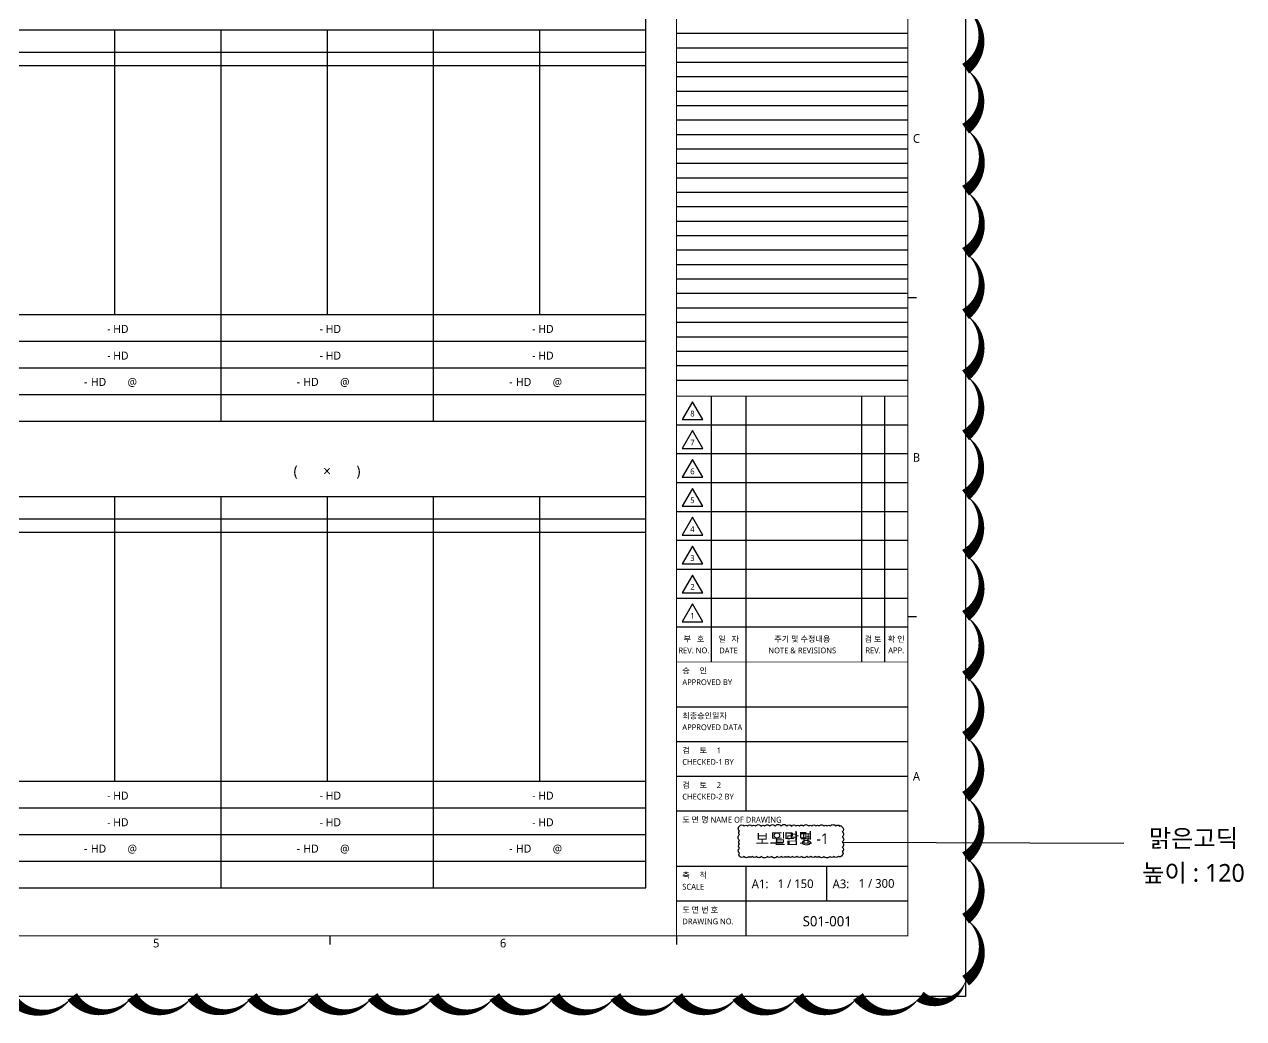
# Model space of a CAD drawing. Header units: millimetres. Extents: x 255534 to 377770, y 34632 to 54434.
# Drawn here: x 327096 to 340805, y 34632 to 45817 of the extents above; entities that cross this region are included whole.
import ezdxf
from ezdxf.enums import TextEntityAlignment as Align

# ---------------------------------------------------------------- set-up
doc = ezdxf.new("R2010")
doc.units = ezdxf.units.MM
doc.layers.add('(S)_DEFPOINT', color=185, linetype='Continuous', plot=False)
doc.layers.add('Xref_S_VForm$0$S_XR_FORM_Defpoints', color=146, linetype='Continuous', plot=False)
for name, color, linetype in [('(S)_FORM_LINE', 7, 'Continuous'), ('(S)_FORM_TEXT', 7, 'Continuous'), ('(S)_TEXT', 7, 'Continuous'), ('Xref_S_VForm$0$S_XR_FORM', 255, 'Continuous')]:
    doc.layers.add(name, color=color, linetype=linetype)
doc.styles.add('Xref_S_VForm$0$나눔바른고딕', font='NanumBarunGothic.ttf')
doc.styles.add('맑은고딕', font='')
doc.styles.get('맑은고딕').set_extended_font_data('Malgun Gothic')

# ---------------------------------------------------------------- blocks, each defined once
blk = doc.blocks.new('Xref_S_VForm')
at = {"layer": 'Xref_S_VForm$0$S_XR_FORM'}
for p, q in [((411.5, 120.9), (410, 120.9)), ((376, 103.9), (376, 57.9)), ((382, 103.9), (382, 32.1)), ((402, 103.9), (402, 57.9)), ((406, 103.9), (406, 57.9)), ((410, 98.9), (370, 98.9)), ((410, 93.9), (370, 93.9)), ((410, 88.9), (370, 88.9)), ((410, 83.9), (370, 83.9)), ((410, 78.9), (370, 78.9)), ((410, 73.9), (370, 73.9)), ((410, 68.9), (370, 68.9)), ((411.5, 65.7), (410, 65.7)), ((410, 63.9), (370, 63.9)), ((410, 44.1), (370, 44.1)), ((410, 38.1), (370, 38.1)), ((410, 32.1), (370, 32.1)), ((410, 22.5), (370, 22.5)), ((382, 22.5), (382, 10.5)), ((396, 16.5), (396, 22.5)), ((410, 16.5), (370, 16.5)), ((310, 10.5), (310, 9)), ((370, 10.5), (370, 9))]:
    blk.add_line(p, q, dxfattribs=at)
at = {"layer": 'Xref_S_VForm$0$S_XR_FORM', "color": 155}
blk.add_lwpolyline([(0, 297), (420, 297), (420, 0), (0, 0), (0, 297)], dxfattribs=at)
at = {"layer": 'Xref_S_VForm$0$S_XR_FORM', "const_width": 0.15}
blk.add_lwpolyline([(10, 10.5), (10, 286.5), (410, 286.5), (410, 10.5)], close=True, dxfattribs=at)
for points in [[(370, 286.5), (370, 10.5)], [(410, 103.9), (370, 103.9)], [(410, 57.9), (370, 57.9)]]:
    blk.add_lwpolyline(points, dxfattribs=at)
at = {"layer": 'Xref_S_VForm$0$S_XR_FORM'}
for points in [[(372.75, 102.94), (370.97, 99.86), (374.53, 99.86)], [(372.75, 97.94), (370.97, 94.86), (374.53, 94.86)], [(372.75, 92.94), (370.97, 89.86), (374.53, 89.86)], [(372.75, 87.94), (370.97, 84.86), (374.53, 84.86)], [(372.75, 82.94), (370.97, 79.86), (374.53, 79.86)], [(372.75, 77.94), (370.97, 74.86), (374.53, 74.86)], [(372.75, 72.94), (370.97, 69.86), (374.53, 69.86)], [(372.75, 67.94), (370.97, 64.86), (374.53, 64.86)]]:
    blk.add_lwpolyline(points, close=True, dxfattribs=at)
blk.add_lwpolyline([(410, 50.1), (370, 50.1)], dxfattribs=at)
blk.add_lwpolyline([(410, 50.1), (370, 50.1)], dxfattribs=at)
at = {"layer": 'Xref_S_VForm$0$S_XR_FORM_Defpoints'}
for p, q in [((370, 166.7), (410, 166.7)), ((370, 164.2), (410, 164.2)), ((370, 161.7), (410, 161.7)), ((370, 159.2), (410, 159.2)), ((370, 156.7), (410, 156.7)), ((370, 154.2), (410, 154.2)), ((370, 151.7), (410, 151.7)), ((370, 149.2), (410, 149.2)), ((370, 146.7), (410, 146.7)), ((370, 144.2), (410, 144.2)), ((370, 141.7), (410, 141.7)), ((370, 139.2), (410, 139.2)), ((370, 136.7), (410, 136.7)), ((370, 134.2), (410, 134.2)), ((370, 131.7), (410, 131.7)), ((370, 129.2), (410, 129.2)), ((370, 126.7), (410, 126.7)), ((370, 124.2), (410, 124.2)), ((370, 121.7), (410, 121.7)), ((370, 119.2), (410, 119.2)), ((370, 116.7), (410, 116.7)), ((370, 114.2), (410, 114.2)), ((370, 111.7), (410, 111.7)), ((370, 109.2), (410, 109.2)), ((370, 106.7), (410, 106.7))]:
    blk.add_line(p, q, dxfattribs=at)
at = {"layer": 'Xref_S_VForm$0$S_XR_FORM', "style": 'Xref_S_VForm$0$나눔바른고딕'}
for s, height, p in [('C', 1.5, (411.5, 148.5)), ('B', 1.5, (411.5, 93.3)), ('부   호', 1, (373, 61.9)), ('일   자', 1, (379, 61.9)), ('주기 및 수정내용', 1, (391.75, 61.9)), ('검 토', 1, (404, 61.9)), ('확 인', 1, (408, 61.9)), ('REV. NO.', 1, (373, 59.9)), ('DATE', 1, (379, 59.9)), ('NOTE & REVISIONS', 1, (391.75, 59.9)), ('REV.', 1, (404, 59.9)), ('APP.', 1, (408, 59.9)), ('A', 1.5, (411.5, 38.1))]:
    blk.add_text(s, height=height, dxfattribs=at).set_placement(p, align=Align.MIDDLE)
for s, p in [('8', (372.75, 100.89)), ('7', (372.75, 95.89)), ('6', (372.75, 90.89)), ('5', (372.75, 85.89)), ('4', (372.75, 80.89)), ('3', (372.75, 75.89)), ('2', (372.75, 70.89)), ('1', (372.75, 65.89))]:
    blk.add_text(s, height=1, dxfattribs=at).set_placement(p, align=Align.MIDDLE_CENTER)
for s, p in [('승     인', (371, 56.9)), ('APPROVED BY', (371, 54.9)), ('최종승인일자', (371, 49.1)), ('APPROVED DATA', (371, 47.1)), ('검     토     1', (371, 43.1)), ('CHECKED-1 BY', (371, 41.1)), ('검     토     2', (371, 37.1)), ('CHECKED-2 BY', (371, 35.1)), ('도 면 명 NAME OF DRAWING', (371, 31.1)), ('축     척', (371, 21.5)), ('SCALE', (371, 19.5)), ('도 면 번 호', (371, 15.5)), ('DRAWING NO.', (371, 13.5))]:
    blk.add_text(s, height=1, dxfattribs=at).set_placement(p, align=Align.TOP_LEFT)
for s, p in [('A1:', (383, 19.5)), ('A3:', (397, 19.5))]:
    blk.add_text(s, height=1.5, dxfattribs=at).set_placement(p, align=Align.MIDDLE_LEFT)
for s, p in [('5', (280, 8.5)), ('6', (340, 8.5))]:
    blk.add_text(s, height=1.5, dxfattribs=at).set_placement(p, align=Align.CENTER)
at = {"layer": 'Xref_S_VForm$0$S_XR_FORM_Defpoints', "style": 'Xref_S_VForm$0$나눔바른고딕'}
for s, height, p in [('도면명', 2, (389.85, 27.38)), ('1 / 150', 1.5, (390.6, 19.53)), ('1 / 300', 1.5, (404.6, 19.57)), ('S01-001', 1.75, (396.07, 13.03))]:
    blk.add_text(s, height=height, dxfattribs=at).set_placement(p, align=Align.MIDDLE_CENTER)
blk = doc.blocks.new('FORM_2')
at = {"layer": '(S)_DEFPOINT'}
for p, q in [((16735, -850), (16735, -4050)), ((19125, -850), (19125, -4050)), ((21515, -850), (21515, -4050)), ((1200, -1100), (22710, -1100)), ((1200, -1250), (22710, -1250))]:
    blk.add_line(p, q, dxfattribs=at)
at = {"layer": '(S)_FORM_LINE', "color": 7, "linetype": 'Continuous'}
for p, q in [((0, 0), (22710, 0)), ((0, 0), (22710, 0)), ((0, -5250), (22710, -5250)), ((0, -5250), (22710, -5250))]:
    blk.add_line(p, q, dxfattribs=at)
at = {"layer": '(S)_FORM_LINE'}
blk.add_line((22710, -5250), (22710, 0), dxfattribs=at)
at = {"layer": '(S)_FORM_LINE', "color": 8}
for p, q in [((0, -850), (22710, -850)), ((0, -4050), (22710, -4050)), ((0, -4350), (22710, -4350)), ((0, -4650), (22710, -4650)), ((0, -4950), (22710, -4950))]:
    blk.add_line(p, q, dxfattribs=at)
for points in [[(17930, -850), (17930, -5250)], [(20320, -850), (20320, -5250)]]:
    blk.add_lwpolyline(points, dxfattribs=at)
at = {"layer": '(S)_FORM_TEXT', "style": '맑은고딕'}
for s, p in [('- HD', (16893, -4286)), ('- HD', (19283, -4286)), ('- HD', (21673, -4286)), ('- HD', (16893, -4586)), ('- HD', (19283, -4586)), ('- HD', (21673, -4586)), ('HD', (16642, -4882)), ('@', (16988, -4882)), ('HD', (19032, -4882)), ('@', (19378, -4882)), ('HD', (21422, -4882)), ('@', (21768, -4882)), ('-', (16431, -4882)), ('-', (18821, -4882)), ('-', (21211, -4882))]:
    blk.add_text(s, height=90, dxfattribs=at).set_placement(p, align=Align.BOTTOM_RIGHT)
at = {"layer": '(S)_TEXT', "style": '맑은고딕'}
blk.add_text('(       ×       )', height=120, dxfattribs=at).set_placement((19125, -562), align=Align.MIDDLE_CENTER)

msp = doc.modelspace()

# ---------------------------------------------------------------- linework, layer by layer
at = {"layer": '(S)_TEXT', "color": 1}
msp.add_lwpolyline([(337678.9, 45999.9, 0, 133.3, -0.5206), (337678.9, 45318.4, 0, 133.3, -0.5206), (337678.9, 44642.6, 0, 133.3, -0.5206), (337678.9, 43944.8, 0, 133.3, -0.5206), (337678.9, 43245.9, 0, 133.3, -0.5206), (337678.9, 42555.4, 0, 133.3, -0.5206), (337678.9, 41869.3, 0, 133.3, -0.5206), (337678.9, 41193.7, 0, 133.3, -0.5206), (337678.9, 40522.7, 0, 133.3, -0.5206), (337678.9, 39849.5, 0, 133.3, -0.5206), (337678.9, 39163.2, 0, 133.3, -0.5206), (337678.9, 38480.5, 0, 133.3, -0.5206), (337678.9, 37802.2, 0, 133.3, -0.5206), (337678.9, 37128, 0, 133.3, -0.5206), (337678.9, 36445.7, 0, 133.3, -0.5206), (337678.9, 35756.4, 0, 133.3, -0.5206), (337678.9, 35058.6, 0, 133.3, -0.5206), (337168.3, 34880.5, 0, 133.3, -0.5206), (336469.5, 34880.5, 0, 133.3, -0.5206), (335795, 34880.5, 0, 133.3, -0.5206), (335111.5, 34880.5, 0, 133.3, -0.5206), (334437.1, 34880.5, 0, 133.3, -0.5206), (333741, 34880.5, 0, 133.3, -0.5206), (333058.5, 34880.5, 0, 133.3, -0.5206), (332381.1, 34880.5, 0, 133.3, -0.5206), (331696.9, 34880.5, 0, 133.3, -0.5206), (331011.5, 34880.5, 0, 133.3, -0.5206), (330333.8, 34880.5, 0, 133.3, -0.5206), (329655.7, 34880.5, 0, 133.3, -0.5206), (328983.5, 34880.5, 0, 133.3, -0.5206), (328307.3, 34880.5, 0, 133.3, -0.5206), (327633.5, 34880.5, 0, 133.3, -0.5206), (326936.6, 34880.5, 0, 133.3, -0.5206)], format="xyseb", dxfattribs=at)
msp.add_lwpolyline([(335189.2, 36798.3, -0.5206), (335227.2, 36798.3, -0.5206), (335275.6, 36798.3, -0.5206), (335316.7, 36798.3, -0.5206), (335378.3, 36798.3, -0.5206), (335418.5, 36798.3, -0.5206), (335477.4, 36798.3, -0.5206), (335538.3, 36798.3, -0.5206), (335604.3, 36798.3, -0.5206), (335670.4, 36798.3, -0.5206), (335723.8, 36798.3, -0.5206), (335770, 36798.3, -0.5206), (335812, 36798.3, -0.5206), (335855.1, 36798.3, -0.5206), (335916, 36798.3, -0.5206), (335950.1, 36798.3, -0.5206), (335995.7, 36798.3, -0.5206), (336032.1, 36798.3, -0.5206), (336087.6, 36798.3, -0.5206), (336122.8, 36798.3, -0.5206), (336156.4, 36798.3, -0.5206), (336219.9, 36798.3, -0.5206), (336262.2, 36798.3, -0.5206), (336292.4, 36786.2, -0.5206), (336292.4, 36733.6, -0.5206), (336292.4, 36677.6, -0.5206), (336292.4, 36616.9, -0.5206), (336292.4, 36559.7, -0.5206), (336292.4, 36510.5, -0.5206), (336292.4, 36470.4, -0.5206), (336248.4, 36456.7, -0.5206), (336199.7, 36456.7, -0.5206), (336151.4, 36456.7, -0.5206), (336087, 36456.7, -0.5206), (336029.2, 36456.7, -0.5206), (335992.4, 36456.7, -0.5206), (335939.4, 36456.7, -0.5206), (335893.4, 36456.7, -0.5206), (335836, 36456.7, -0.5206), (335782.7, 36456.7, -0.5206), (335730.7, 36456.7, -0.5206), (335685.5, 36456.7, -0.5206), (335647.2, 36456.7, -0.5206), (335606.5, 36456.7, -0.5206), (335559.2, 36456.7, -0.5206), (335499.6, 36456.7, -0.5206), (335449.3, 36456.7, -0.5206), (335383.5, 36456.7, -0.5206), (335325.6, 36456.7, -0.5206), (335280.9, 36456.7, -0.5206), (335242, 36456.7, -0.5206), (335187.2, 36456.7, -0.5206), (335138.2, 36457.2, -0.5206), (335138.2, 36492.6, -0.5206), (335138.2, 36548.9, -0.5206), (335138.2, 36598.7, -0.5206), (335138.2, 36636.9, -0.5206), (335138.2, 36701.4, -0.5206), (335138.2, 36739.3, -0.5206), (335138.2, 36798.3, -0.5206)], format="xyb", close=True, dxfattribs=at)
msp.add_lwpolyline([(336292.4, 36616.9), (339457.7, 36606.4)], dxfattribs=at)

# ---------------------------------------------------------------- block references
at = {"xscale": 65.0000000000001, "yscale": 65.0000000000001, "zscale": 65.0000000000001}
msp.add_blockref('Xref_S_VForm', (310378.9, 34880.5), dxfattribs=at)
for p in [(311373.9, 46604.6), (311373.9, 41354.6)]:
    msp.add_blockref('FORM_2', p)

# ---------------------------------------------------------------- texts
at = {"layer": '(S)_TEXT', "color": 1, "style": '맑은고딕'}
for s, p in [('맑은고딕', (340241, 36660.5)), ('높이 : 120', (340241, 36271.2))]:
    msp.add_text(s, height=200, dxfattribs=at).set_placement(p, align=Align.MIDDLE_CENTER)
at = {"layer": '(S)_TEXT', "color": 3, "style": '맑은고딕'}
msp.add_text('보 일람표 -1', height=120, dxfattribs=at).set_placement((335728.9, 36655.9), align=Align.MIDDLE_CENTER)

doc.saveas('drawing.dxf')
